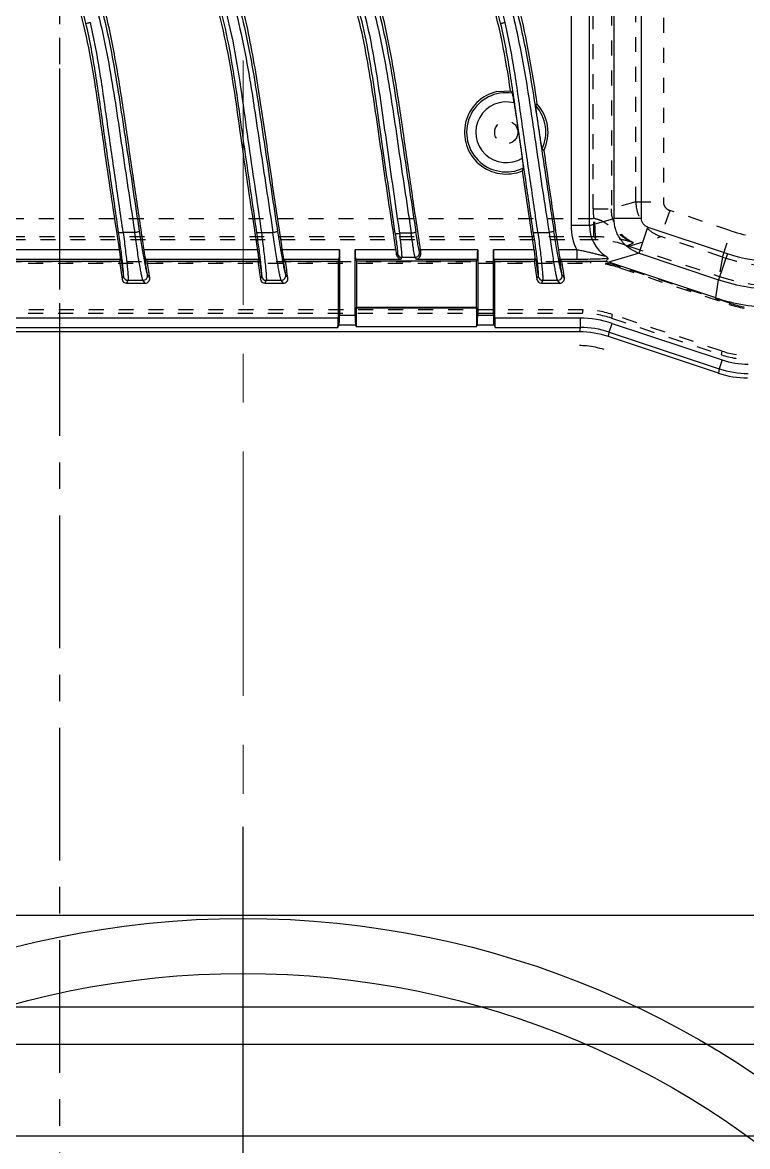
# Model space of a CAD drawing. Header units: millimetres. Extents: x 547 to 3706, y -10485 to 2068.
# Drawn here: x 1559.1 to 1638.2, y -1023.7 to -901.1 of the extents above; entities that cross this region are included whole.
import ezdxf

# ---------------------------------------------------------------- set-up
doc = ezdxf.new("R2010")
doc.units = ezdxf.units.MM
doc.header["$LTSCALE"] = 16.335
doc.linetypes.add('CENTER', pattern=[0.6, 0.375, -0.075, 0.075, -0.075])
doc.linetypes.add('HIDDEN', pattern=[0.2, 0.1, -0.1])
doc.layers.get('0').update_dxf_attribs({"linetype": 'CONTINUOUS'})
doc.layers.add('DEFAULT_2', color=8, linetype='HIDDEN')
doc.layers.add('moldbase', color=7, linetype='CONTINUOUS', lineweight=20)

msp = doc.modelspace()

# ---------------------------------------------------------------- linework, layer by layer
at = {"color": 1, "linetype": 'CENTER', "ltscale": 2.363514}
msp.add_line((1563.194, -1038.857), (1563.194, -658.857), dxfattribs=at)
at = {"color": 1, "linetype": 'CENTER', "ltscale": 1.312372}
msp.add_line((1563.194, -939.884), (1563.194, -727.829), dxfattribs=at)
at = {"color": 7, "linetype": 'Continuous'}
for p, q in [((1623.616, -745.242), (1623.616, -922.472)), ((1626.62, -922.472), (1626.62, -745.242)), ((1618.947, -865.428), (1618.947, -923.267)), ((1620.949, -923.267), (1620.949, -865.379)), ((1610.839, -908.646), (1612.35, -908.551)), ((1615.101, -910.205), (1615.227, -909.995)), ((1615.973, -915.075), (1615.792, -914.91)), ((1614.926, -925.914), (1613.641, -917.282)), ((1620.949, -923.267), (1618.947, -923.267)), ((1620.949, -923.267), (1623.616, -922.472)), ((1626.62, -922.472), (1623.616, -922.472)), ((1626.355, -926.279), (1627.307, -923.423)), ((1627.316, -923.426), (1635.984, -926.315)), ((1571.358, -924.001), (1570.098, -924.001)), ((1585.173, -924.001), (1586.433, -924.001)), ((1601.524, -924.105), (1600.263, -924.105)), ((1615.323, -924.001), (1616.583, -924.001)), ((1569.701, -925.914), (1557.269, -925.914)), ((1557.452, -926.917), (1569.817, -926.917)), ((1569.843, -926.867), (1569.694, -927.152)), ((1569.843, -926.867), (1570.131, -928.804)), ((1584.776, -925.914), (1572.344, -925.914)), ((1572.486, -926.868), (1572.72, -927.152)), ((1572.527, -926.917), (1584.892, -926.917)), ((1584.918, -926.867), (1584.769, -927.152)), ((1584.918, -926.867), (1585.206, -928.804)), ((1593.685, -925.914), (1587.419, -925.914)), ((1587.795, -927.152), (1587.561, -926.868)), ((1587.602, -926.917), (1593.66, -926.917)), ((1593.543, -927.152), (1593.66, -926.917)), ((1593.685, -925.914), (1593.685, -933.079)), ((1599.851, -925.914), (1595.41, -925.914)), ((1595.41, -933.079), (1595.41, -925.914)), ((1595.435, -926.917), (1600.399, -926.917)), ((1595.435, -926.917), (1595.553, -927.152)), ((1599.925, -926.447), (1600.006, -926.293)), ((1600.399, -926.917), (1600.503, -926.721)), ((1600.503, -926.721), (1601.933, -926.721)), ((1602.095, -926.917), (1601.933, -926.721)), ((1602.095, -926.917), (1608.735, -926.917)), ((1602.43, -926.145), (1602.554, -926.295)), ((1608.76, -925.914), (1602.494, -925.914)), ((1608.618, -927.152), (1608.735, -926.917)), ((1608.76, -925.914), (1608.76, -933.079)), ((1614.926, -925.914), (1610.485, -925.914)), ((1610.485, -933.079), (1610.485, -925.914)), ((1610.51, -926.917), (1615.042, -926.917)), ((1610.51, -926.917), (1610.628, -927.152)), ((1615.068, -926.867), (1614.919, -927.152)), ((1615.068, -926.867), (1615.356, -928.804)), ((1619.561, -925.914), (1617.569, -925.914)), ((1617.945, -927.152), (1617.711, -926.868)), ((1617.752, -926.917), (1619.561, -926.917)), ((1619.561, -925.914), (1619.561, -926.917)), ((1626.355, -926.279), (1623.061, -927.261)), ((1626.355, -926.279), (1635.039, -929.174)), ((1635.991, -926.318), (1635.039, -929.174)), ((1557.645, -927.152), (1569.694, -927.152)), ((1572.72, -927.152), (1584.769, -927.152)), ((1587.795, -927.152), (1593.543, -927.152)), ((1593.543, -927.152), (1593.543, -933.363)), ((1608.618, -927.152), (1595.553, -927.152)), ((1595.553, -927.152), (1595.553, -932.18)), ((1608.618, -932.18), (1608.618, -927.152)), ((1610.628, -927.152), (1614.919, -927.152)), ((1610.628, -933.363), (1610.628, -927.152)), ((1617.945, -927.152), (1622.772, -927.152)), ((1634.719, -931.147), (1623.061, -927.261)), ((1569.984, -929.11), (1570.131, -928.804)), ((1570.627, -929.234), (1570.48, -929.538)), ((1570.48, -929.538), (1572.494, -929.538)), ((1570.627, -929.234), (1572.257, -929.234)), ((1572.494, -929.538), (1572.257, -929.234)), ((1572.753, -928.657), (1572.99, -928.962)), ((1585.059, -929.11), (1585.206, -928.804)), ((1585.702, -929.234), (1585.555, -929.538)), ((1585.555, -929.538), (1587.569, -929.538)), ((1585.702, -929.234), (1587.332, -929.234)), ((1587.569, -929.538), (1587.332, -929.234)), ((1587.828, -928.657), (1588.065, -928.962)), ((1615.209, -929.11), (1615.356, -928.804)), ((1615.852, -929.234), (1615.705, -929.538)), ((1615.705, -929.538), (1617.719, -929.538)), ((1615.852, -929.234), (1617.482, -929.234)), ((1617.719, -929.538), (1617.482, -929.234)), ((1617.978, -928.657), (1618.215, -928.962)), ((1634.719, -931.147), (1635.039, -929.174)), ((1595.41, -933.079), (1593.685, -933.079)), ((1595.553, -932.18), (1595.521, -932.244)), ((1595.521, -932.244), (1608.649, -932.244)), ((1595.521, -932.244), (1595.521, -934.254)), ((1608.618, -932.18), (1595.553, -932.18)), ((1608.649, -932.244), (1608.618, -932.18)), ((1608.649, -932.244), (1608.649, -934.254)), ((1610.485, -933.079), (1608.76, -933.079)), ((1593.543, -933.363), (1416.663, -933.363)), ((1416.687, -934.367), (1593.518, -934.367)), ((1593.518, -934.367), (1593.66, -934.082)), ((1593.66, -934.082), (1595.435, -934.082)), ((1595.435, -934.082), (1595.521, -934.254)), ((1595.521, -934.254), (1608.649, -934.254)), ((1608.649, -934.254), (1608.735, -934.082)), ((1608.735, -934.082), (1610.51, -934.082)), ((1610.51, -934.082), (1610.652, -934.367)), ((1619.935, -933.363), (1610.628, -933.363)), ((1610.652, -934.367), (1619.935, -934.367)), ((1619.935, -934.367), (1619.855, -934.859)), ((1619.935, -933.363), (1619.935, -934.367)), ((1623.109, -934.882), (1623.426, -933.93)), ((1623.426, -933.93), (1635.411, -937.924)), ((1619.855, -934.859), (1395.982, -934.859)), ((1623.029, -935.374), (1623.109, -934.882)), ((1635.014, -939.369), (1623.029, -935.374)), ((1623.109, -934.882), (1635.094, -938.877)), ((1635.411, -937.924), (1635.094, -938.877)), ((1635.094, -938.877), (1635.014, -939.369)), ((1352.192, -998.498), (1676.893, -998.498)), ((1351.993, -1008.498), (1677.093, -1008.498)), ((1677.826, -1012.619), (1351.26, -1012.619)), ((1683.068, -1022.619), (1346.017, -1022.619))]:
    msp.add_line(p, q, dxfattribs=at)
at = {"color": 1, "linetype": 'CENTER', "ltscale": 6.219773}
msp.add_line((1583.194, -1208.857), (1583.194, -988.857), dxfattribs=at)
for radius in [100, 94]:
    msp.add_circle((1583.194, -1098.857), radius)
at = {"color": 7, "linetype": 'Continuous'}
for centre, radius, start, end in [((1611.877, -913.082), 4.556, 103.16279, 292.78659), ((1598.329, -919.286), 17.659, 36.37425, 37.43804), ((1611.877, -913.082), 4.321, 81.07069, 295.73618), ((1611.877, -913.082), 3.318, 74.96929, 301.82499), ((3222.533, -675.323), 1626.794, 188.289928, 188.504351), ((1611.877, -913.082), 4.321, 334.96403, 41.74042), ((1611.877, -913.082), 4.556, 334.05756, 42.65707), ((1596.439, -910.846), 18.367, 339.48858, 340.50975), ((1624.95, -923.268), 6.003, 179.99126, 206.15471), ((1624.943, -923.27), 3.994, 179.94778, 236.50788), ((1575.779, -929.512), 24.34, 7.23377, 8.50073), ((1600.503, -926.218), 0.503, 188.56488, 269.92212), ((1601.932, -926.218), 0.503, 270.13634, 8.33659), ((1630.377, -921.743), 28.194, 188.50818, 189.29203), ((1641.391, -910.108), 17.085, 251.55151, 270.01354), ((1570.48, -929.037), 0.502, 188.39382, 270.0061), ((1570.628, -928.729), 0.503, 188.5979, 269.92974), ((1572.255, -928.73), 0.503, 270.13867, 8.11568), ((1585.555, -929.037), 0.502, 188.38503, 270.00048), ((1585.703, -928.729), 0.503, 188.59791, 269.92975), ((1587.33, -928.73), 0.503, 270.13867, 8.11568), ((1615.705, -929.037), 0.502, 188.39383, 270.00609), ((1615.853, -928.729), 0.503, 188.59791, 269.92975), ((1617.48, -928.73), 0.503, 270.14019, 8.25436), ((1641.393, -910.096), 20.108, 251.58163, 269.98343), ((1619.923, -944.474), 11.111, 71.62431, 89.94074), ((1619.925, -944.465), 10.098, 71.62181, 89.94324), ((1638.277, -929.297), 9.091, 251.62431, 269.94074), ((1638.278, -929.288), 10.103, 251.62681, 269.93825)]:
    msp.add_arc(centre, radius, start, end, dxfattribs=at)
for centre, major_axis, ratio, start_param, end_param in [((1593.658, -925.914), (0, 1.005), 0.0261859, -3.0892328, -1.5707963), ((1595.437, -925.914), (0, 1.005), 0.0261859, 1.5707963, 3.0892328), ((1608.733, -925.914), (0, 1.005), 0.0261859, -3.0892328, -1.5707963), ((1610.512, -925.914), (0, 1.005), 0.0261859, 1.5707963, 3.0892328), ((1636.661, -919.777), (13.933, 7.808), 0.1266314, 2.8687317, 2.9645303), ((6781.725, -151.375), (4145.301, 3254.93), 0.9991931, 2.6233469, 2.6237227), ((-74.51, -1172.935), (1649.642, -229.679), 0.9993382, 0.2855373, 0.286637), ((6796.8, -151.375), (4145.301, 3254.93), 0.9991931, 2.6233469, 2.6237227), ((-59.435, -1172.935), (1649.642, -229.679), 0.9993382, 0.2855373, 0.286637), ((6826.95, -151.375), (4145.301, 3254.93), 0.9991931, 2.6233469, 2.6237227), ((-29.285, -1172.935), (1649.642, -229.679), 0.9993382, 0.2855373, 0.286637), ((1624.349, -923.447), (-3.868, -1.153), 0.9958587, 0.8806554, 0.9573873), ((1641.076, -912.049), (-3.224, -19.868), 0.9985935, -0.1606529, 0.1606529), ((1593.658, -933.079), (0, 1.005), 0.0261859, -3.0892328, -1.5707963), ((1595.437, -933.079), (0, 1.005), 0.0261859, 1.5707963, 3.0892328), ((1608.733, -933.079), (0, 1.005), 0.0261859, -3.0892328, -1.5707963), ((1610.512, -933.079), (0, 1.005), 0.0261859, 1.5707963, 3.0892328), ((1593.516, -933.363), (0, 1.005), 0.0261859, -3.0892328, -1.5707963), ((1610.654, -933.363), (0, 1.005), 0.0261859, 1.5707963, 3.0892328), ((1619.851, -944.923), (1.612, 9.934), 0.9985935, -0.1606529, 0.1606529), ((1638.192, -929.82), (-1.612, -9.934), 0.9985935, -0.1606529, 0.1606529)]:
    msp.add_ellipse(centre, major_axis=major_axis, ratio=ratio, start_param=start_param, end_param=end_param, dxfattribs=at)
for points, knots in [([(1551.537, -833.857), (1551.537, -837.827), (1551.773, -843.787), (1552.555, -851.693), (1553.242, -856.611), (1553.903, -860.527), (1554.451, -863.455), (1555.069, -866.37), (1555.754, -869.269), (1556.37, -871.673), (1556.855, -873.6), (1557.221, -875.044), (1557.623, -876.478), (1558.091, -877.894), (1558.638, -879.281), (1559.46, -881.091), (1560.668, -883.263), (1562.22, -885.805), (1563.721, -888.38), (1565.086, -891.03), (1566.259, -893.772), (1567.549, -897.531), (1568.513, -901.391), (1569.248, -905.294), (1569.897, -909.213), (1570.614, -914.125), (1571.459, -920.022), (1572.05, -923.95), (1572.344, -925.914)], [0, 0, 0, 0, 0.1249684, 0.1874647, 0.249961, 0.2812107, 0.3124603, 0.343711, 0.374959, 0.4062058, 0.4218372, 0.4374701, 0.4530937, 0.4687189, 0.4843583, 0.4999995, 0.531246, 0.5625068, 0.5937541, 0.6250107, 0.656262, 0.6875201, 0.7500049, 0.7812565, 0.8125059, 0.8750038, 0.9375019, 1, 1, 1, 1]), ([(1581.687, -833.857), (1581.687, -837.827), (1581.923, -843.787), (1582.705, -851.693), (1583.392, -856.611), (1584.053, -860.527), (1584.601, -863.455), (1585.219, -866.37), (1585.904, -869.269), (1586.52, -871.673), (1587.005, -873.6), (1587.371, -875.044), (1587.773, -876.478), (1588.241, -877.894), (1588.788, -879.281), (1589.61, -881.091), (1590.818, -883.263), (1592.37, -885.805), (1593.871, -888.38), (1595.236, -891.03), (1596.409, -893.772), (1597.699, -897.531), (1598.663, -901.391), (1599.398, -905.294), (1600.047, -909.213), (1600.764, -914.125), (1601.609, -920.022), (1602.2, -923.95), (1602.494, -925.914)], [0, 0, 0, 0, 0.1249684, 0.1874647, 0.249961, 0.2812107, 0.3124603, 0.343711, 0.374959, 0.4062058, 0.4218372, 0.4374701, 0.4530937, 0.4687189, 0.4843583, 0.4999995, 0.531246, 0.5625068, 0.5937541, 0.6250107, 0.656262, 0.6875201, 0.7500049, 0.7812565, 0.8125059, 0.8750038, 0.9375019, 1, 1, 1, 1]), ([(1596.762, -833.857), (1596.762, -837.157), (1596.979, -843.76), (1597.79, -851.979), (1598.766, -858.509), (1599.497, -862.571), (1600.172, -865.802), (1600.726, -868.215), (1601.325, -870.617), (1601.926, -873.02), (1602.517, -875.425), (1603.489, -878.584), (1605.273, -882.328), (1607.903, -886.522), (1610.311, -890.859), (1612.147, -895.471), (1613.492, -900.244), (1614.461, -905.103), (1614.978, -908.363), (1615.227, -909.995)], [0, 0, 0, 0, 0.124984, 0.2499676, 0.3124681, 0.374969, 0.4062233, 0.43747, 0.4687125, 0.4999784, 0.5312532, 0.5624839, 0.624993, 0.6874967, 0.7499914, 0.8124975, 0.8749984, 0.9374995, 1, 1, 1, 1]), ([(1570.467, -867.723), (1570.613, -868.343), (1570.917, -869.58), (1571.388, -871.433), (1571.85, -873.289), (1572.308, -875.145), (1572.83, -876.985), (1573.487, -878.782), (1574.276, -880.525), (1575.457, -882.787), (1577.111, -885.512), (1579.054, -888.805), (1580.742, -892.242), (1582.078, -895.83), (1583.135, -899.507), (1583.957, -903.242), (1584.62, -907.008), (1585.397, -912.045), (1586.286, -918.353), (1587.042, -923.394), (1587.419, -925.914)], [0, 0, 0, 0, 0.0312362, 0.0624766, 0.0937482, 0.1250343, 0.156269, 0.1874858, 0.2187629, 0.2500671, 0.3125585, 0.3750641, 0.4375477, 0.5000624, 0.5625643, 0.6250553, 0.687551, 0.7500406, 0.8750204, 1, 1, 1, 1]), ([(1611.749, -901.102), (1611.471, -899.935), (1610.849, -897.617), (1609.873, -894.775), (1608.959, -892.546), (1608.204, -890.891), (1607.362, -889.263), (1606.139, -887.122), (1604.836, -885.021), (1603.593, -882.887), (1602.74, -881.259), (1602.016, -879.582), (1601.239, -877.285), (1600.777, -875.528), (1600.461, -874.358)], [0, 0, 0, 0, 0.1232597, 0.2466499, 0.3086147, 0.3708991, 0.4336733, 0.4969824, 0.6244027, 0.6878769, 0.7508376, 0.8132577, 0.8754571, 1, 1, 1, 1]), ([(1601.914, -874.34), (1602.184, -875.385), (1602.617, -876.943), (1603.35, -878.969), (1604.008, -880.447), (1604.763, -881.893), (1605.852, -883.812), (1607.295, -886.186), (1608.702, -888.59), (1609.729, -890.564), (1610.66, -892.561), (1611.666, -895.108), (1612.97, -899.265), (1614.141, -904.575), (1615.154, -911.005), (1616.105, -917.438), (1616.75, -921.722), (1617.079, -923.861)], [0, 0, 0, 0, 0.0619177, 0.0926299, 0.1234505, 0.1546109, 0.1861365, 0.2499098, 0.3139449, 0.3458018, 0.3774619, 0.4402544, 0.50266, 0.6271169, 0.7515851, 0.8758984, 1, 1, 1, 1]), ([(1616.583, -924.001), (1616.248, -921.856), (1615.578, -917.562), (1614.667, -911.104), (1613.809, -905.731), (1612.933, -901.464), (1612.135, -898.292), (1611.142, -895.173), (1609.91, -892.137), (1608.437, -889.209), (1606.797, -886.374), (1605.387, -884.036), (1604.31, -882.135), (1603.549, -880.683), (1602.869, -879.191), (1602.095, -877.147), (1601.656, -875.562), (1601.427, -874.494)], [0, 0, 0, 0, 0.1245558, 0.2492498, 0.3740764, 0.4365445, 0.4990512, 0.5615877, 0.6241596, 0.6867621, 0.7493855, 0.8120246, 0.8433528, 0.8746868, 0.9060128, 0.9373503, 1, 1, 1, 1]), ([(1574.582, -884.84), (1576.509, -887.666), (1578.912, -892.265), (1581.069, -898.763), (1582.231, -903.762), (1583.021, -908.823), (1583.692, -913.893), (1584.444, -918.947), (1584.938, -922.316), (1585.173, -924.001)], [0, 0, 0, 0, 0.2504963, 0.3757801, 0.5008937, 0.625811, 0.750682, 0.8754057, 1, 1, 1, 1]), ([(1569.701, -925.914), (1569.459, -924.28), (1568.963, -921.014), (1568.222, -916.114), (1567.55, -911.204), (1566.589, -904.67), (1565.158, -898.183), (1562.707, -892.029), (1561.152, -889.103), (1560.303, -887.684)], [0, 0, 0, 0, 0.1249716, 0.2499421, 0.3749129, 0.4998832, 0.7498363, 0.8749203, 1, 1, 1, 1]), ([(1566.035, -901.17), (1565.753, -899.983), (1565.117, -897.623), (1563.91, -894.154), (1562.428, -890.759), (1561.21, -888.598), (1560.572, -887.524)], [0, 0, 0, 0, 0.248148, 0.496405, 0.7460308, 1, 1, 1, 1]), ([(1584.776, -925.914), (1584.534, -924.28), (1584.038, -921.014), (1583.297, -916.114), (1582.625, -911.204), (1581.665, -904.67), (1580.232, -898.183), (1577.783, -892.028), (1576.227, -889.103), (1575.378, -887.684)], [0, 0, 0, 0, 0.124972, 0.249943, 0.3749142, 0.4998847, 0.7498444, 0.8749226, 1, 1, 1, 1]), ([(1584.676, -924.01), (1584.451, -922.445), (1584, -919.314), (1583.425, -915.402), (1582.977, -912.268), (1582.543, -909.136), (1581.97, -905.233), (1581.198, -901.362), (1580.371, -898.318), (1579.655, -896.061), (1578.831, -893.844), (1577.898, -891.675), (1576.84, -889.564), (1576.051, -888.201), (1575.648, -887.523)], [0, 0, 0, 0, 0.1251848, 0.2505008, 0.3131856, 0.3758515, 0.5009083, 0.6256321, 0.6881072, 0.7506288, 0.813089, 0.8753601, 0.937527, 1, 1, 1, 1]), ([(1611.26, -901.171), (1610.982, -900.003), (1610.359, -897.683), (1609.179, -894.271), (1607.735, -890.93), (1606.551, -888.801), (1605.928, -887.744)], [0, 0, 0, 0, 0.2482651, 0.4966193, 0.7462563, 1, 1, 1, 1]), ([(1612.35, -908.551), (1612.082, -906.75), (1611.488, -903.155), (1610.174, -897.844), (1608.275, -892.708), (1606.589, -889.469), (1605.659, -887.903)], [0, 0, 0, 0, 0.2499879, 0.4999887, 0.750003, 1, 1, 1, 1]), ([(1563.558, -889.923), (1564.247, -891.219), (1565.466, -893.895), (1567.333, -899.461), (1568.804, -906.651), (1570.034, -915.335), (1570.923, -921.113), (1571.358, -924.001)], [0, 0, 0, 0, 0.125341, 0.250613, 0.5007287, 0.7505508, 1, 1, 1, 1]), ([(1564.02, -889.64), (1565.397, -892.261), (1566.992, -896.446), (1568.41, -902.182), (1569.222, -906.522), (1569.903, -910.865), (1570.549, -915.203), (1571.196, -919.535), (1571.632, -922.42), (1571.855, -923.861)], [0, 0, 0, 0, 0.2519212, 0.3777262, 0.5027324, 0.6273619, 0.7517405, 0.8759239, 1, 1, 1, 1]), ([(1578.633, -889.923), (1579.322, -891.219), (1580.541, -893.895), (1582.408, -899.461), (1583.879, -906.651), (1585.109, -915.335), (1585.998, -921.113), (1586.433, -924.001)], [0, 0, 0, 0, 0.125341, 0.250613, 0.5007287, 0.7505508, 1, 1, 1, 1]), ([(1579.095, -889.64), (1580.472, -892.261), (1582.067, -896.446), (1583.485, -902.182), (1584.297, -906.522), (1584.978, -910.865), (1585.624, -915.203), (1586.271, -919.535), (1586.707, -922.42), (1586.93, -923.861)], [0, 0, 0, 0, 0.2519212, 0.3777262, 0.5027324, 0.6273619, 0.7517405, 0.8759239, 1, 1, 1, 1]), ([(1593.744, -889.991), (1594.431, -891.289), (1595.646, -893.97), (1597.505, -899.544), (1598.968, -906.741), (1600.198, -915.432), (1601.089, -921.215), (1601.524, -924.105)], [0, 0, 0, 0, 0.1253413, 0.2506125, 0.5007301, 0.7505517, 1, 1, 1, 1]), ([(1594.206, -889.709), (1595.58, -892.334), (1597.167, -896.525), (1598.578, -902.268), (1599.387, -906.611), (1600.067, -910.958), (1600.713, -915.3), (1601.361, -919.635), (1601.798, -922.522), (1602.02, -923.965)], [0, 0, 0, 0, 0.2518919, 0.3776904, 0.5027017, 0.6273375, 0.7517225, 0.8759135, 1, 1, 1, 1]), ([(1600.263, -924.105), (1599.852, -921.244), (1599.233, -916.951), (1598.427, -911.222), (1597.803, -906.924), (1597.073, -902.637), (1596.032, -898.407), (1594.633, -894.278), (1593.432, -891.626), (1592.752, -890.343)], [0, 0, 0, 0, 0.2494175, 0.3742551, 0.4992277, 0.6242609, 0.7493839, 0.8746814, 1, 1, 1, 1]), ([(1599.851, -925.914), (1599.425, -923.045), (1598.543, -917.312), (1597.556, -910.128), (1596.612, -904.403), (1595.706, -900.143), (1594.446, -895.971), (1593.354, -893.277), (1592.745, -891.96)], [0, 0, 0, 0, 0.2499391, 0.4998587, 0.6249037, 0.7498935, 0.8749564, 1, 1, 1, 1]), ([(1599.766, -924.113), (1599.568, -922.74), (1599.173, -919.993), (1598.568, -915.873), (1597.978, -911.749), (1597.41, -907.632), (1596.735, -903.551), (1595.831, -899.537), (1594.616, -895.614), (1593.592, -893.074), (1593.019, -891.831)], [0, 0, 0, 0, 0.1257044, 0.251519, 0.3774461, 0.5032296, 0.6281999, 0.752236, 0.8758879, 1, 1, 1, 1]), ([(1566.035, -901.171), (1566.038, -901.175), (1566.055, -901.177), (1566.084, -901.178), (1566.132, -901.175), (1566.221, -901.164), (1566.354, -901.139), (1566.465, -901.115), (1566.524, -901.102)], [0, 0, 0, 0, 0.0295101, 0.0910383, 0.1851181, 0.3108127, 0.6391042, 1, 1, 1, 1]), ([(1569.601, -924.01), (1569.326, -922.099), (1568.773, -918.275), (1567.931, -912.542), (1567.156, -906.819), (1566.479, -903.031), (1566.035, -901.17)], [0, 0, 0, 0, 0.2504891, 0.501295, 0.7518251, 1, 1, 1, 1]), ([(1570.098, -924.001), (1569.823, -922.089), (1569.27, -918.263), (1568.428, -912.523), (1567.651, -906.781), (1566.97, -902.975), (1566.524, -901.102)], [0, 0, 0, 0, 0.2500244, 0.5003016, 0.7507581, 1, 1, 1, 1]), ([(1611.26, -901.171), (1611.263, -901.175), (1611.28, -901.177), (1611.309, -901.178), (1611.357, -901.175), (1611.446, -901.164), (1611.579, -901.139), (1611.69, -901.115), (1611.749, -901.102)], [0, 0, 0, 0, 0.0295068, 0.0910323, 0.1851106, 0.3108047, 0.6390989, 1, 1, 1, 1]), ([(1614.826, -924.01), (1614.551, -922.099), (1613.998, -918.275), (1613.156, -912.542), (1612.382, -906.819), (1611.704, -903.031), (1611.26, -901.171)], [0, 0, 0, 0, 0.2504891, 0.5012949, 0.751825, 1, 1, 1, 1]), ([(1615.323, -924.001), (1615.048, -922.089), (1614.495, -918.263), (1613.653, -912.523), (1612.876, -906.781), (1612.195, -902.975), (1611.749, -901.102)], [0, 0, 0, 0, 0.2500244, 0.5003016, 0.7507581, 1, 1, 1, 1]), ([(1612.737, -909.878), (1612.718, -909.749), (1612.682, -909.509), (1612.635, -909.223), (1612.599, -909.03), (1612.579, -908.926), (1612.561, -908.858), (1612.554, -908.822), (1612.547, -908.813)], [0, 0, 0, 0, 0.3590437, 0.6754536, 0.8025371, 0.901645, 0.9685008, 1, 1, 1, 1]), ([(1615.792, -914.91), (1615.789, -914.908), (1615.786, -914.895), (1615.78, -914.873), (1615.773, -914.839), (1615.759, -914.775), (1615.742, -914.677), (1615.719, -914.545), (1615.695, -914.399), (1615.662, -914.188), (1615.619, -913.915), (1615.569, -913.581), (1615.501, -913.129), (1615.42, -912.561), (1615.336, -911.995), (1615.271, -911.542), (1615.223, -911.208), (1615.185, -910.934), (1615.156, -910.723), (1615.137, -910.575), (1615.121, -910.442), (1615.109, -910.344), (1615.103, -910.279), (1615.1, -910.244), (1615.1, -910.221), (1615.099, -910.208), (1615.101, -910.205)], [0, 0, 0, 0, 0.0023534, 0.0074319, 0.0149197, 0.0244739, 0.0485111, 0.0773318, 0.1089342, 0.142254, 0.2118243, 0.2832368, 0.3553076, 0.4999818, 0.6446537, 0.7167221, 0.788134, 0.8577047, 0.8910304, 0.9226076, 0.9514286, 0.9754933, 0.985059, 0.9925572, 0.9976433, 1, 1, 1, 1]), ([(1613.753, -916.974), (1613.757, -916.963), (1613.753, -916.927), (1613.751, -916.857), (1613.739, -916.751), (1613.718, -916.557), (1613.68, -916.27), (1613.645, -916.028), (1613.626, -915.9)], [0, 0, 0, 0, 0.0314724, 0.0982931, 0.1973727, 0.3244439, 0.6408857, 1, 1, 1, 1]), ([(1615.973, -915.075), (1616.233, -916.882), (1616.755, -920.497), (1617.299, -924.108), (1617.569, -925.914)], [0, 0, 0, 0, 0.4999998, 1, 1, 1, 1]), ([(1626.355, -926.279), (1625.959, -926.146), (1625.21, -925.75), (1624.33, -924.848), (1623.755, -923.726), (1623.617, -922.89), (1623.616, -922.472)], [0, 0, 0, 0, 0.2516246, 0.4998236, 0.7481176, 1, 1, 1, 1]), ([(1627.316, -923.426), (1627.12, -923.359), (1626.753, -923.105), (1626.623, -922.679), (1626.62, -922.472)], [0, 0, 0, 0, 0.5000306, 1, 1, 1, 1]), ([(1570.131, -928.804), (1570.137, -928.788), (1570.141, -928.74), (1570.144, -928.649), (1570.14, -928.519), (1570.125, -928.269), (1570.09, -927.866), (1570.029, -927.283), (1569.947, -926.583), (1569.807, -925.478), (1569.686, -924.61), (1569.6, -924.01)], [0, 0, 0, 0, 0.0109174, 0.0297053, 0.0565924, 0.0916705, 0.1853663, 0.3079086, 0.4554209, 0.6234427, 1, 1, 1, 1]), ([(1569.601, -924.009), (1569.603, -924.014), (1569.618, -924.022), (1569.669, -924.032), (1569.774, -924.033), (1569.925, -924.023), (1570.039, -924.01), (1570.098, -924.001)], [0, 0, 0, 0, 0.0316726, 0.092671, 0.3162424, 0.6441913, 1, 1, 1, 1]), ([(1570.098, -924.001), (1570.142, -924.339), (1570.227, -924.996), (1570.343, -925.946), (1570.444, -926.816), (1570.527, -927.582), (1570.588, -928.218), (1570.623, -928.657), (1570.637, -928.928), (1570.641, -929.07), (1570.638, -929.166), (1570.634, -929.217), (1570.627, -929.234)], [0, 0, 0, 0, 0.1941369, 0.3774377, 0.5454524, 0.6937398, 0.8164977, 0.9096661, 0.9445665, 0.9713696, 0.9898764, 1, 1, 1, 1]), ([(1571.358, -924.001), (1571.419, -923.992), (1571.536, -923.971), (1571.688, -923.937), (1571.792, -923.904), (1571.839, -923.879), (1571.854, -923.867), (1571.855, -923.861)], [0, 0, 0, 0, 0.3556673, 0.6820956, 0.9032634, 0.9669606, 1, 1, 1, 1]), ([(1572.257, -929.234), (1572.246, -929.218), (1572.227, -929.167), (1572.198, -929.07), (1572.164, -928.928), (1572.104, -928.657), (1572.019, -928.218), (1571.906, -927.582), (1571.78, -926.816), (1571.643, -925.947), (1571.5, -924.997), (1571.406, -924.34), (1571.358, -924.001)], [0, 0, 0, 0, 0.0109125, 0.0301666, 0.0576378, 0.0931078, 0.1870544, 0.3100024, 0.4578119, 0.6249421, 0.8071049, 1, 1, 1, 1]), ([(1571.855, -923.861), (1571.948, -924.464), (1572.087, -925.334), (1572.276, -926.439), (1572.403, -927.139), (1572.515, -927.722), (1572.61, -928.168), (1572.677, -928.449), (1572.724, -928.594), (1572.743, -928.642), (1572.753, -928.657)], [0, 0, 0, 0, 0.37436, 0.541579, 0.6886867, 0.8113485, 0.905747, 0.9689275, 0.9884196, 1, 1, 1, 1]), ([(1585.206, -928.804), (1585.212, -928.788), (1585.216, -928.739), (1585.219, -928.649), (1585.215, -928.518), (1585.2, -928.268), (1585.165, -927.865), (1585.104, -927.283), (1585.022, -926.583), (1584.882, -925.478), (1584.761, -924.61), (1584.675, -924.01)], [0, 0, 0, 0, 0.0109325, 0.0297483, 0.0566627, 0.0917551, 0.1854374, 0.3079325, 0.4554092, 0.6234326, 1, 1, 1, 1]), ([(1584.676, -924.009), (1584.678, -924.014), (1584.695, -924.022), (1584.745, -924.032), (1584.849, -924.033), (1584.999, -924.023), (1585.113, -924.01), (1585.173, -924.001)], [0, 0, 0, 0, 0.0335401, 0.0963653, 0.3155681, 0.6420331, 1, 1, 1, 1]), ([(1585.173, -924.001), (1585.217, -924.34), (1585.302, -924.997), (1585.419, -925.947), (1585.519, -926.816), (1585.602, -927.581), (1585.663, -928.217), (1585.698, -928.656), (1585.712, -928.927), (1585.716, -929.069), (1585.713, -929.166), (1585.709, -929.217), (1585.702, -929.234)], [0, 0, 0, 0, 0.1944108, 0.3776945, 0.5455079, 0.6934608, 0.8160628, 0.9093525, 0.9443473, 0.9712566, 0.9898477, 1, 1, 1, 1]), ([(1586.433, -924.001), (1586.494, -923.992), (1586.611, -923.971), (1586.763, -923.937), (1586.867, -923.904), (1586.914, -923.879), (1586.929, -923.867), (1586.93, -923.861)], [0, 0, 0, 0, 0.3556673, 0.6820956, 0.9032634, 0.9669606, 1, 1, 1, 1]), ([(1587.332, -929.234), (1587.321, -929.218), (1587.302, -929.167), (1587.273, -929.07), (1587.239, -928.928), (1587.179, -928.657), (1587.094, -928.218), (1586.981, -927.582), (1586.855, -926.816), (1586.718, -925.947), (1586.575, -924.997), (1586.481, -924.34), (1586.433, -924.001)], [0, 0, 0, 0, 0.0109125, 0.0301666, 0.0576378, 0.0931078, 0.1870544, 0.3100024, 0.4578119, 0.6249421, 0.8071049, 1, 1, 1, 1]), ([(1586.93, -923.861), (1587.023, -924.464), (1587.162, -925.334), (1587.351, -926.439), (1587.478, -927.139), (1587.59, -927.722), (1587.685, -928.168), (1587.752, -928.449), (1587.799, -928.594), (1587.818, -928.642), (1587.828, -928.657)], [0, 0, 0, 0, 0.37436, 0.541579, 0.6886867, 0.8113485, 0.905747, 0.9689275, 0.9884196, 1, 1, 1, 1]), ([(1599.766, -924.113), (1599.768, -924.118), (1599.783, -924.126), (1599.834, -924.135), (1599.938, -924.137), (1600.089, -924.126), (1600.203, -924.113), (1600.263, -924.105)], [0, 0, 0, 0, 0.0316699, 0.0927106, 0.3162783, 0.6432842, 1, 1, 1, 1]), ([(1599.766, -924.113), (1599.805, -924.387), (1599.86, -924.784), (1599.924, -925.288), (1599.961, -925.607), (1599.989, -925.872), (1600.005, -926.055), (1600.011, -926.168), (1600.013, -926.227), (1600.011, -926.266), (1600.009, -926.287), (1600.006, -926.293)], [0, 0, 0, 0, 0.3784688, 0.5471213, 0.6948788, 0.817234, 0.9107085, 0.9456475, 0.9723067, 0.9904512, 1, 1, 1, 1]), ([(1600.503, -926.721), (1600.506, -926.713), (1600.508, -926.688), (1600.51, -926.641), (1600.508, -926.571), (1600.501, -926.436), (1600.486, -926.217), (1600.458, -925.899), (1600.42, -925.517), (1600.357, -924.911), (1600.303, -924.434), (1600.263, -924.105)], [0, 0, 0, 0, 0.0096968, 0.0278252, 0.0543555, 0.0891541, 0.1825456, 0.3049264, 0.4526638, 0.6213113, 1, 1, 1, 1]), ([(1602.02, -923.965), (1602.02, -923.97), (1602.005, -923.983), (1601.958, -924.007), (1601.854, -924.04), (1601.702, -924.075), (1601.585, -924.096), (1601.524, -924.105)], [0, 0, 0, 0, 0.0329075, 0.0962643, 0.3175568, 0.6449589, 1, 1, 1, 1]), ([(1601.933, -926.721), (1601.928, -926.714), (1601.92, -926.689), (1601.898, -926.611), (1601.869, -926.459), (1601.825, -926.217), (1601.774, -925.9), (1601.716, -925.517), (1601.63, -924.912), (1601.568, -924.435), (1601.524, -924.105)], [0, 0, 0, 0, 0.0103921, 0.0291317, 0.0914052, 0.1853412, 0.3078242, 0.4552088, 0.6231736, 1, 1, 1, 1]), ([(1602.43, -926.145), (1602.425, -926.139), (1602.417, -926.118), (1602.395, -926.054), (1602.365, -925.926), (1602.322, -925.724), (1602.27, -925.459), (1602.213, -925.141), (1602.126, -924.637), (1602.063, -924.24), (1602.02, -923.965)], [0, 0, 0, 0, 0.0104551, 0.029445, 0.0923909, 0.1866955, 0.309257, 0.4565592, 0.6242444, 1, 1, 1, 1]), ([(1614.826, -924.009), (1614.828, -924.014), (1614.843, -924.022), (1614.894, -924.032), (1614.999, -924.033), (1615.15, -924.023), (1615.264, -924.01), (1615.323, -924.001)], [0, 0, 0, 0, 0.0316726, 0.092671, 0.3162424, 0.6441913, 1, 1, 1, 1]), ([(1614.826, -924.009), (1614.87, -924.317), (1614.955, -924.917), (1615.071, -925.786), (1615.172, -926.583), (1615.254, -927.283), (1615.315, -927.865), (1615.35, -928.268), (1615.365, -928.519), (1615.369, -928.65), (1615.366, -928.74), (1615.362, -928.789), (1615.356, -928.804)], [0, 0, 0, 0, 0.193071, 0.3765483, 0.5445863, 0.6920878, 0.8145279, 0.908147, 0.9433601, 0.9704947, 0.9893879, 1, 1, 1, 1]), ([(1615.323, -924.001), (1615.367, -924.339), (1615.452, -924.995), (1615.568, -925.945), (1615.669, -926.815), (1615.752, -927.581), (1615.813, -928.217), (1615.848, -928.656), (1615.862, -928.928), (1615.866, -929.069), (1615.863, -929.166), (1615.859, -929.217), (1615.852, -929.234)], [0, 0, 0, 0, 0.1940228, 0.3772174, 0.545151, 0.6933998, 0.8161956, 0.9094666, 0.9444267, 0.971287, 0.9898422, 1, 1, 1, 1]), ([(1617.079, -923.861), (1617.079, -923.867), (1617.066, -923.879), (1617.018, -923.904), (1616.914, -923.936), (1616.761, -923.972), (1616.644, -923.992), (1616.583, -924.001)], [0, 0, 0, 0, 0.0313678, 0.0925322, 0.317892, 0.6472592, 1, 1, 1, 1]), ([(1617.482, -929.234), (1617.471, -929.218), (1617.452, -929.167), (1617.423, -929.07), (1617.389, -928.928), (1617.329, -928.657), (1617.244, -928.218), (1617.131, -927.581), (1617.005, -926.816), (1616.868, -925.947), (1616.725, -924.997), (1616.631, -924.34), (1616.583, -924.001)], [0, 0, 0, 0, 0.0109093, 0.0301576, 0.0576224, 0.0930874, 0.1870365, 0.3100184, 0.4578744, 0.6249618, 0.8070752, 1, 1, 1, 1]), ([(1617.978, -928.657), (1617.968, -928.643), (1617.949, -928.595), (1617.919, -928.505), (1617.885, -928.374), (1617.825, -928.124), (1617.74, -927.722), (1617.628, -927.14), (1617.501, -926.439), (1617.312, -925.334), (1617.172, -924.464), (1617.079, -923.861)], [0, 0, 0, 0, 0.011306, 0.0308655, 0.0586029, 0.0943363, 0.1886752, 0.3113031, 0.4584489, 0.6256775, 1, 1, 1, 1]), ([(1569.817, -926.917), (1569.821, -926.909), (1569.817, -926.876), (1569.817, -926.815), (1569.806, -926.719), (1569.793, -926.596), (1569.775, -926.447), (1569.745, -926.217), (1569.72, -926.037), (1569.701, -925.914)], [0, 0, 0, 0, 0.0280878, 0.0909236, 0.1864536, 0.3114074, 0.4610475, 0.6303473, 1, 1, 1, 1]), ([(1572.344, -925.914), (1572.362, -926.037), (1572.398, -926.268), (1572.444, -926.54), (1572.479, -926.72), (1572.497, -926.816), (1572.514, -926.877), (1572.521, -926.91), (1572.528, -926.917)], [0, 0, 0, 0, 0.3673287, 0.6848372, 0.8098262, 0.9060714, 0.9702277, 1, 1, 1, 1]), ([(1584.892, -926.917), (1584.896, -926.909), (1584.892, -926.876), (1584.892, -926.815), (1584.881, -926.719), (1584.868, -926.596), (1584.85, -926.447), (1584.82, -926.217), (1584.795, -926.037), (1584.776, -925.914)], [0, 0, 0, 0, 0.0280878, 0.0909236, 0.1864536, 0.3114074, 0.4610475, 0.6303473, 1, 1, 1, 1]), ([(1587.419, -925.914), (1587.437, -926.037), (1587.473, -926.268), (1587.519, -926.54), (1587.554, -926.72), (1587.572, -926.816), (1587.589, -926.877), (1587.596, -926.91), (1587.603, -926.917)], [0, 0, 0, 0, 0.3673287, 0.6848372, 0.8098262, 0.9060714, 0.9702277, 1, 1, 1, 1]), ([(1599.925, -926.447), (1599.941, -926.576), (1600.061, -926.809), (1600.294, -926.909), (1600.399, -926.917)], [0, 0, 0, 0, 0.5524656, 1, 1, 1, 1]), ([(1602.095, -926.917), (1602.216, -926.908), (1602.492, -926.766), (1602.579, -926.452), (1602.554, -926.295)], [0, 0, 0, 0, 0.432478, 1, 1, 1, 1]), ([(1615.042, -926.917), (1615.046, -926.909), (1615.042, -926.876), (1615.042, -926.815), (1615.031, -926.719), (1615.018, -926.596), (1615, -926.447), (1614.97, -926.217), (1614.945, -926.037), (1614.926, -925.914)], [0, 0, 0, 0, 0.0280878, 0.0909236, 0.1864536, 0.3114074, 0.4610475, 0.6303473, 1, 1, 1, 1]), ([(1617.569, -925.914), (1617.587, -926.037), (1617.623, -926.268), (1617.669, -926.54), (1617.704, -926.72), (1617.722, -926.816), (1617.739, -926.877), (1617.746, -926.91), (1617.753, -926.917)], [0, 0, 0, 0, 0.3673287, 0.6848372, 0.8098262, 0.9060714, 0.9702277, 1, 1, 1, 1]), ([(1622.739, -926.601), (1622.735, -926.605), (1622.712, -926.603), (1622.676, -926.601), (1622.621, -926.592), (1622.527, -926.575), (1622.393, -926.546), (1622.217, -926.506), (1622.029, -926.462), (1621.761, -926.395), (1621.411, -926.309), (1620.974, -926.204), (1620.517, -926.101), (1620.044, -926.004), (1619.724, -925.943), (1619.561, -925.914)], [0, 0, 0, 0, 0.0057852, 0.0179856, 0.0352641, 0.0563089, 0.106245, 0.1621296, 0.2219733, 0.2847848, 0.4165746, 0.5549207, 0.6990224, 0.8480128, 1, 1, 1, 1]), ([(1619.561, -926.917), (1620.211, -926.917), (1621.135, -926.907), (1622.274, -926.867), (1622.763, -926.839), (1622.977, -926.82)], [0, 0, 0, 0, 0.5699899, 0.8114487, 1, 1, 1, 1]), ([(1622.977, -926.82), (1622.982, -926.814), (1622.963, -926.784), (1622.922, -926.749), (1622.841, -926.681), (1622.777, -926.631), (1622.739, -926.601)], [0, 0, 0, 0, 0.0702251, 0.2483922, 0.5571947, 1, 1, 1, 1]), ([(1572.494, -929.538), (1572.633, -929.538), (1572.926, -929.409), (1573.011, -929.1), (1572.99, -928.962)], [0, 0, 0, 0, 0.4999726, 1, 1, 1, 1]), ([(1587.569, -929.538), (1587.708, -929.538), (1588.001, -929.409), (1588.086, -929.1), (1588.065, -928.962)], [0, 0, 0, 0, 0.4999727, 1, 1, 1, 1]), ([(1617.719, -929.538), (1617.858, -929.538), (1618.151, -929.409), (1618.236, -929.1), (1618.215, -928.962)], [0, 0, 0, 0, 0.499972, 1, 1, 1, 1])]:
    msp.add_open_spline(points, degree=3, knots=knots, dxfattribs=at)
for points in [[(1572.753, -928.657), (1572.664, -928.061), (1572.576, -927.464), (1572.486, -926.868)], [(1587.828, -928.657), (1587.739, -928.061), (1587.651, -927.464), (1587.561, -926.868)], [(1617.978, -928.657), (1617.889, -928.061), (1617.801, -927.464), (1617.711, -926.868)]]:
    msp.add_open_spline(points, degree=3, dxfattribs=at)
at = {"color": 4, "linetype": 'Continuous'}
msp.add_open_spline([(1622.554, -936.797), (1621.932, -936.59), (1621.285, -936.454), (1620.374, -936.371), (1620.114, -936.359), (1619.855, -936.359)], degree=3, knots=[-0.16065289, -0.16065289, -0.16065289, -0.16065289, 0.06961635, 0.06961635, 0.16065289, 0.16065289, 0.16065289, 0.16065289], dxfattribs=at)
at = {"layer": 'DEFAULT_2', "color": 8, "linetype": 'HIDDEN'}
for p, q in [((1621.341, -921.451), (1621.341, -746.262)), ((1623.343, -746.262), (1623.343, -921.451)), ((1626.011, -920.656), (1626.011, -747.058)), ((1629.014, -747.058), (1629.014, -920.656)), ((1626.011, -920.656), (1623.343, -921.451)), ((1626.011, -920.656), (1629.014, -920.656)), ((1621.341, -921.451), (1623.343, -921.451)), ((1629.701, -921.607), (1628.749, -924.463)), ((1636.386, -923.836), (1629.71, -921.61)), ((1394.299, -922.48), (1621.43, -922.48)), ((1621.43, -924.488), (1621.43, -922.48)), ((1621.43, -924.488), (1394.299, -924.488)), ((1625.227, -925.513), (1628.749, -924.463)), ((1635.442, -926.694), (1628.749, -924.463)), ((1635.442, -926.694), (1636.394, -923.838)), ((1621.522, -924.809), (1394.351, -924.809)), ((1625.074, -925.459), (1625.759, -925.125)), ((1625.227, -925.513), (1635.099, -928.804)), ((1635.442, -926.694), (1635.099, -928.804)), ((1621.094, -927.221), (1393.114, -927.221)), ((1393.136, -927.358), (1621.072, -927.358)), ((1621.083, -927.358), (1621.083, -927.221)), ((1624.268, -927.736), (1624.246, -927.873)), ((1624.246, -927.873), (1636.231, -931.868)), ((1636.253, -931.731), (1624.268, -927.736)), ((1636.231, -931.868), (1636.253, -931.731)), ((1620.247, -932.444), (1395.59, -932.444)), ((1620.181, -932.849), (1395.656, -932.849)), ((1620.181, -932.849), (1620.247, -932.444)), ((1623.421, -932.959), (1623.355, -933.364)), ((1635.406, -936.954), (1623.421, -932.959)), ((1623.355, -933.364), (1635.34, -937.359)), ((1635.34, -937.359), (1635.406, -936.954))]:
    msp.add_line(p, q, dxfattribs=at)
msp.add_circle((1611.877, -913.082), 1.256, dxfattribs=at)
for centre, radius, start, end in [((1627.364, -921.45), 6.023, 180.01108, 189.85318), ((1618.419, -940.848), 18.613, 80.33584, 80.69103), ((1621.43, -845.501), 78.987, 269.99997, 270.16015), ((1641.793, -907.629), 17.085, 251.55151, 270.01354), ((1621.522, -934.845), 10.036, 69.26796, 90.00067), ((1641.795, -907.616), 20.108, 251.58163, 269.98343)]:
    msp.add_arc(centre, radius, start, end, dxfattribs=at)
for centre, major_axis, ratio, start_param, end_param in [((1626.515, -921.699), (3.868, 1.153), 0.9958587, -2.2243646, -2.1842053), ((1621.068, -937.422), (-1.612, -9.934), 0.9985935, 2.9809398, 3.3022455), ((1621.09, -937.285), (1.612, 9.934), 0.9985935, -0.1606529, 0.1606529), ((1641.456, -909.707), (3.224, 19.868), 0.9985935, -3.3022455, -2.9809398), ((1639.409, -922.319), (1.612, 9.934), 0.9985935, 2.9809398, 3.3022455), ((1639.431, -922.182), (1.612, 9.934), 0.9985935, 9.2641251, 9.5854308), ((1620.177, -942.913), (-1.612, -9.934), 0.9985935, 2.9809398, 3.3022455), ((1620.243, -942.507), (1.612, 9.934), 0.9985935, 6.1225324, 6.4438382), ((1638.518, -927.81), (1.612, 9.934), 0.9985935, -3.3022455, -2.9809398), ((1638.584, -927.405), (1.612, 9.934), 0.9985935, 2.9809398, 3.3022455)]:
    msp.add_ellipse(centre, major_axis=major_axis, ratio=ratio, start_param=start_param, end_param=end_param, dxfattribs=at)
for points, knots in [([(1626.011, -920.656), (1626.011, -921.074), (1626.149, -921.91), (1626.725, -923.032), (1627.605, -923.934), (1628.353, -924.33), (1628.749, -924.463)], [0, 0, 0, 0, 0.2518824, 0.5001764, 0.7483754, 1, 1, 1, 1]), ([(1629.014, -920.656), (1629.017, -920.863), (1629.148, -921.29), (1629.514, -921.544), (1629.71, -921.61)], [0, 0, 0, 0, 0.4999693, 1, 1, 1, 1]), ([(1625.759, -925.125), (1625.405, -924.971), (1624.736, -924.559), (1623.954, -923.681), (1623.456, -922.616), (1623.343, -921.838), (1623.343, -921.451)], [0, 0, 0, 0, 0.2499373, 0.4999372, 0.7499688, 1, 1, 1, 1]), ([(1621.544, -922.499), (1621.761, -922.534), (1622.178, -922.661), (1622.731, -922.981), (1623.219, -923.365), (1623.84, -923.905), (1624.641, -924.563), (1625.374, -924.967), (1625.759, -925.125)], [0, 0, 0, 0, 0.1317384, 0.2576571, 0.3805503, 0.5032064, 0.7504885, 1, 1, 1, 1]), ([(1621.651, -924.487), (1621.638, -924.475), (1621.628, -924.413), (1621.607, -924.297), (1621.592, -924.106), (1621.575, -923.853), (1621.562, -923.547), (1621.549, -923.09), (1621.545, -922.737), (1621.544, -922.499)], [0, 0, 0, 0, 0.0268288, 0.0868945, 0.182879, 0.3123246, 0.4687409, 0.6425598, 1, 1, 1, 1]), ([(1621.651, -924.487), (1621.638, -924.515), (1621.591, -924.621), (1621.549, -924.729), (1621.522, -924.809)], [0, 0, 0, 0, 0.2632188, 1, 1, 1, 1]), ([(1625.759, -925.125), (1625.522, -925.052), (1624.825, -924.851), (1623.46, -924.578), (1622.316, -924.485), (1621.651, -924.487)], [0, 0, 0, 0, 0.1781969, 0.5215928, 1, 1, 1, 1])]:
    msp.add_open_spline(points, degree=3, knots=knots, dxfattribs=at)
at = {"layer": 'moldbase', "color": 1, "linetype": 'CENTER', "ltscale": 4.353841}
msp.add_line((1583.194, -563.857), (1583.194, -1233.857), dxfattribs=at)

doc.saveas('drawing.dxf')
